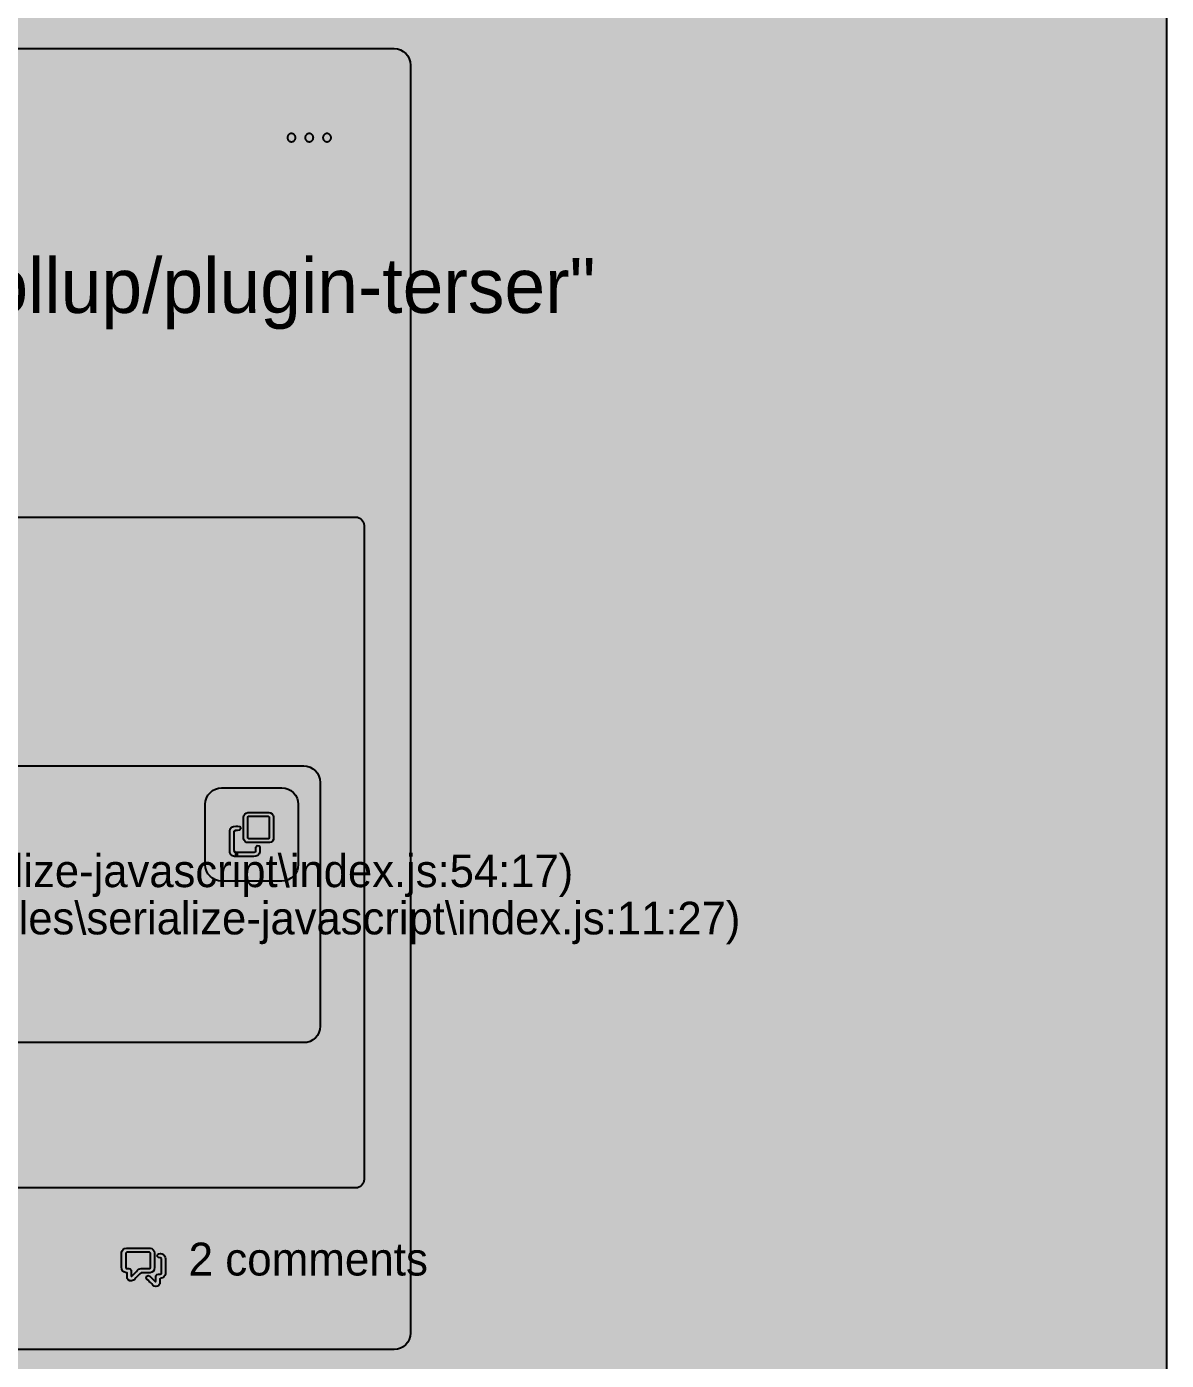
# Model space of a CAD drawing. Extents: x 0 to 2255, y 0 to 8703.
# Drawn here: x 863.8 to 1280, y 5514.1 to 6001 of the extents above; entities that cross this region are included whole.
import ezdxf

# ---------------------------------------------------------------- set-up
doc = ezdxf.new("R2010")
doc.units = 0

msp = doc.modelspace()

# ---------------------------------------------------------------- hatches: boundary and pattern name
at = {"true_color": 0x0d1117}
for points in [[(0, 8703), (1280, 8703), (1280, 0.44), (0, 0.44)], [(0, 8639), (1280, 8639), (1280, 0.44), (0, 0.44)], [(350, 5992.97), (998.03, 5992.97), (998.03, 5992.97), (999.2, 5992.85), (1000.33, 5992.51), (1001.36, 5991.96), (1002.27, 5991.21), (1003.02, 5990.3), (1003.57, 5989.26), (1003.92, 5988.14), (1004.03, 5986.97), (1004.03, 5524.11), (1004.03, 5524.11), (1003.92, 5522.94), (1003.57, 5521.81), (1003.02, 5520.78), (1002.27, 5519.87), (1001.36, 5519.12), (1000.33, 5518.57), (999.2, 5518.22), (998.03, 5518.11), (350, 5518.11), (350, 5518.11), (348.83, 5518.22), (347.7, 5518.57), (346.67, 5519.12), (345.76, 5519.87), (345.01, 5520.78), (344.46, 5521.81), (344.12, 5522.94), (344, 5524.11), (344, 5986.97), (344, 5986.97), (344.12, 5988.14), (344.46, 5989.26), (345.01, 5990.3), (345.76, 5991.21), (346.67, 5991.96), (347.7, 5992.51), (348.83, 5992.85), (350, 5992.97)]]:
    msp.add_hatch(color=256, dxfattribs=at).paths.add_polyline_path(points, flags=0)
at = {"true_color": 0x010409}
msp.add_hatch(color=256, dxfattribs=at).paths.add_polyline_path([(0, 8639), (1280, 8639), (1280, 0.44), (0, 0.44)], flags=0)
at = {"true_color": 0x9198a1}
h = msp.add_hatch(color=256, dxfattribs=at)
h.paths.add_polyline_path([(967.03, 5958.97), (967.18, 5958.98), (967.32, 5959), (967.47, 5959.03), (967.61, 5959.08), (967.74, 5959.15), (967.86, 5959.22), (967.98, 5959.31), (968.09, 5959.41), (968.19, 5959.52), (968.28, 5959.64), (968.35, 5959.76), (968.42, 5959.89), (968.47, 5960.03), (968.5, 5960.18), (968.52, 5960.32), (968.53, 5960.47), (968.52, 5960.62), (968.5, 5960.76), (968.47, 5960.9), (968.42, 5961.04), (968.35, 5961.18), (968.28, 5961.3), (968.19, 5961.42), (968.09, 5961.53), (967.98, 5961.63), (967.86, 5961.72), (967.74, 5961.79), (967.61, 5961.85), (967.47, 5961.9), (967.32, 5961.94), (967.18, 5961.96), (967.03, 5961.97), (966.88, 5961.96), (966.74, 5961.94), (966.6, 5961.9), (966.46, 5961.85), (966.32, 5961.79), (966.2, 5961.72), (966.08, 5961.63), (965.97, 5961.53), (965.87, 5961.42), (965.78, 5961.3), (965.71, 5961.18), (965.65, 5961.04), (965.6, 5960.9), (965.56, 5960.76), (965.54, 5960.62), (965.53, 5960.47), (965.54, 5960.32), (965.56, 5960.18), (965.6, 5960.03), (965.65, 5959.89), (965.71, 5959.76), (965.78, 5959.64), (965.87, 5959.52), (965.97, 5959.41), (966.08, 5959.31), (966.2, 5959.22), (966.32, 5959.15), (966.46, 5959.08), (966.6, 5959.03), (966.74, 5959), (966.88, 5958.98), (967.03, 5958.97)], flags=0)
h.paths.add_polyline_path([(960.53, 5958.97), (960.68, 5958.98), (960.82, 5959), (960.97, 5959.03), (961.11, 5959.08), (961.24, 5959.15), (961.36, 5959.22), (961.48, 5959.31), (961.59, 5959.41), (961.69, 5959.52), (961.78, 5959.64), (961.85, 5959.76), (961.92, 5959.89), (961.97, 5960.03), (962, 5960.18), (962.02, 5960.32), (962.03, 5960.47), (962.02, 5960.62), (962, 5960.76), (961.97, 5960.9), (961.92, 5961.04), (961.85, 5961.18), (961.78, 5961.3), (961.69, 5961.42), (961.59, 5961.53), (961.48, 5961.63), (961.36, 5961.72), (961.24, 5961.79), (961.11, 5961.85), (960.97, 5961.9), (960.82, 5961.94), (960.68, 5961.96), (960.53, 5961.97), (960.38, 5961.96), (960.24, 5961.94), (960.1, 5961.9), (959.96, 5961.85), (959.82, 5961.79), (959.7, 5961.72), (959.58, 5961.63), (959.47, 5961.53), (959.37, 5961.42), (959.28, 5961.3), (959.21, 5961.18), (959.15, 5961.04), (959.1, 5960.9), (959.06, 5960.76), (959.04, 5960.62), (959.03, 5960.47), (959.04, 5960.32), (959.06, 5960.18), (959.1, 5960.03), (959.15, 5959.89), (959.21, 5959.76), (959.28, 5959.64), (959.37, 5959.52), (959.47, 5959.41), (959.58, 5959.31), (959.7, 5959.22), (959.82, 5959.15), (959.96, 5959.08), (960.1, 5959.03), (960.24, 5959), (960.38, 5958.98), (960.53, 5958.97)], flags=0)
h.paths.add_polyline_path([(973.53, 5958.97), (973.68, 5958.98), (973.82, 5959), (973.97, 5959.03), (974.11, 5959.08), (974.24, 5959.15), (974.36, 5959.22), (974.48, 5959.31), (974.59, 5959.41), (974.69, 5959.52), (974.78, 5959.64), (974.85, 5959.76), (974.92, 5959.89), (974.97, 5960.03), (975, 5960.18), (975.02, 5960.32), (975.03, 5960.47), (975.02, 5960.62), (975, 5960.76), (974.97, 5960.9), (974.92, 5961.04), (974.85, 5961.18), (974.78, 5961.3), (974.69, 5961.42), (974.59, 5961.53), (974.48, 5961.63), (974.36, 5961.72), (974.24, 5961.79), (974.11, 5961.85), (973.97, 5961.9), (973.82, 5961.94), (973.68, 5961.96), (973.53, 5961.97), (973.38, 5961.96), (973.24, 5961.94), (973.1, 5961.9), (972.96, 5961.85), (972.82, 5961.79), (972.7, 5961.72), (972.58, 5961.63), (972.47, 5961.53), (972.37, 5961.42), (972.28, 5961.3), (972.21, 5961.18), (972.15, 5961.04), (972.1, 5960.9), (972.06, 5960.76), (972.04, 5960.62), (972.03, 5960.47), (972.04, 5960.32), (972.06, 5960.18), (972.1, 5960.03), (972.15, 5959.89), (972.21, 5959.76), (972.28, 5959.64), (972.37, 5959.52), (972.47, 5959.41), (972.58, 5959.31), (972.7, 5959.22), (972.82, 5959.15), (972.96, 5959.08), (973.1, 5959.03), (973.24, 5959), (973.38, 5958.98), (973.53, 5958.97)], flags=0)
at = {"true_color": 0x151b23}
for points in [[(364, 5821.97), (984.03, 5821.97), (984.03, 5821.97), (984.62, 5821.91), (985.18, 5821.74), (985.7, 5821.46), (986.15, 5821.09), (986.53, 5820.64), (986.8, 5820.12), (986.97, 5819.55), (987.03, 5818.97), (987.03, 5580.11), (987.03, 5580.11), (986.97, 5579.52), (986.8, 5578.96), (986.53, 5578.44), (986.15, 5577.99), (985.7, 5577.61), (985.18, 5577.34), (984.62, 5577.17), (984.03, 5577.11), (364, 5577.11), (364, 5577.11), (363.41, 5577.17), (362.85, 5577.34), (362.33, 5577.61), (361.88, 5577.99), (361.51, 5578.44), (361.23, 5578.96), (361.06, 5579.52), (361, 5580.11), (361, 5818.97), (361, 5818.97), (361.06, 5819.55), (361.23, 5820.12), (361.51, 5820.64), (361.88, 5821.09), (362.33, 5821.46), (362.85, 5821.74), (363.41, 5821.91), (364, 5821.97)], [(383, 5731.11), (965.03, 5731.11), (965.03, 5731.11), (966.2, 5730.99), (967.33, 5730.65), (968.36, 5730.1), (969.27, 5729.35), (970.02, 5728.44), (970.57, 5727.41), (970.92, 5726.28), (971.03, 5725.11), (971.03, 5636.11), (971.03, 5636.11), (970.92, 5634.94), (970.57, 5633.81), (970.02, 5632.78), (969.27, 5631.87), (968.36, 5631.12), (967.33, 5630.57), (966.2, 5630.22), (965.03, 5630.11), (383, 5630.11), (383, 5630.11), (381.83, 5630.22), (380.7, 5630.57), (379.67, 5631.12), (378.76, 5631.87), (378.01, 5632.78), (377.46, 5633.81), (377.12, 5634.94), (377, 5636.11), (377, 5725.11), (377, 5725.11), (377.12, 5726.28), (377.46, 5727.41), (378.01, 5728.44), (378.76, 5729.35), (379.67, 5730.1), (380.7, 5730.65), (381.83, 5730.99), (383, 5731.11)]]:
    msp.add_hatch(color=256, dxfattribs=at).paths.add_polyline_path(points, flags=0)
at = {"true_color": 0x212830}
msp.add_hatch(color=256, dxfattribs=at).paths.add_polyline_path([(935.03, 5723.11), (957.03, 5723.11), (957.03, 5723.11), (958.2, 5722.99), (959.33, 5722.65), (960.36, 5722.1), (961.27, 5721.35), (962.02, 5720.44), (962.57, 5719.41), (962.92, 5718.28), (963.03, 5717.11), (963.03, 5695.11), (963.03, 5695.11), (962.92, 5693.94), (962.57, 5692.81), (962.02, 5691.78), (961.27, 5690.87), (960.36, 5690.12), (959.33, 5689.57), (958.2, 5689.22), (957.03, 5689.11), (935.03, 5689.11), (935.03, 5689.11), (933.86, 5689.22), (932.74, 5689.57), (931.7, 5690.12), (930.79, 5690.87), (930.04, 5691.78), (929.49, 5692.81), (929.15, 5693.94), (929.03, 5695.11), (929.03, 5717.11), (929.03, 5717.11), (929.15, 5718.28), (929.49, 5719.41), (930.04, 5720.44), (930.79, 5721.35), (931.7, 5722.1), (932.74, 5722.65), (933.86, 5722.99), (935.03, 5723.11)], flags=0)
at = {"true_color": 0x9198a1}
h = msp.add_hatch(color=256, dxfattribs=at)
h.paths.add_polyline_path([(943.03, 5712.36), (943.15, 5712.99), (943.48, 5713.53), (943.98, 5713.92), (944.59, 5714.1), (945.24, 5714.11), (945.88, 5714.11), (946.52, 5714.11), (947.16, 5714.11), (947.8, 5714.11), (948.44, 5714.11), (949.08, 5714.11), (949.72, 5714.11), (950.36, 5714.11), (951, 5714.11), (951.64, 5714.11), (952.28, 5714.11), (952.91, 5713.99), (953.45, 5713.66), (953.84, 5713.16), (954.02, 5712.55), (954.03, 5711.91), (954.03, 5711.27), (954.03, 5710.62), (954.03, 5709.98), (954.03, 5709.34), (954.03, 5708.7), (954.03, 5708.06), (954.03, 5707.42), (954.03, 5706.78), (954.03, 5706.14), (954.03, 5705.5), (954.03, 5704.86), (953.92, 5704.23), (953.58, 5703.69), (953.08, 5703.3), (952.47, 5703.12), (951.83, 5703.11), (951.19, 5703.11), (950.55, 5703.11), (949.91, 5703.11), (949.27, 5703.11), (948.62, 5703.11), (947.98, 5703.11), (947.34, 5703.11), (946.7, 5703.11), (946.06, 5703.11), (945.42, 5703.11), (944.78, 5703.11), (944.15, 5703.22), (943.61, 5703.56), (943.22, 5704.06), (943.04, 5704.67), (943.03, 5705.31), (943.03, 5705.95), (943.03, 5706.59), (943.03, 5707.23), (943.03, 5707.88), (943.03, 5708.52), (943.03, 5709.16), (943.03, 5709.8), (943.03, 5710.44), (943.03, 5711.08), (943.03, 5711.72), (943.03, 5712.36)], flags=0)
h.paths.add_polyline_path([(944.78, 5712.61), (944.53, 5712.26), (944.53, 5711.77), (944.53, 5711.27), (944.53, 5710.78), (944.53, 5710.29), (944.53, 5709.79), (944.53, 5709.3), (944.53, 5708.81), (944.53, 5708.31), (944.53, 5707.82), (944.53, 5707.33), (944.53, 5706.83), (944.53, 5706.34), (944.53, 5705.85), (944.53, 5705.35), (944.53, 5704.86), (944.88, 5704.61), (945.38, 5704.61), (945.87, 5704.61), (946.36, 5704.61), (946.86, 5704.61), (947.35, 5704.61), (947.84, 5704.61), (948.33, 5704.61), (948.83, 5704.61), (949.32, 5704.61), (949.81, 5704.61), (950.31, 5704.61), (950.8, 5704.61), (951.29, 5704.61), (951.79, 5704.61), (952.28, 5704.61), (952.53, 5704.96), (952.53, 5705.45), (952.53, 5705.95), (952.53, 5706.44), (952.53, 5706.93), (952.53, 5707.43), (952.53, 5707.92), (952.53, 5708.41), (952.53, 5708.91), (952.53, 5709.4), (952.53, 5709.89), (952.53, 5710.39), (952.53, 5710.88), (952.53, 5711.37), (952.53, 5711.87), (952.53, 5712.36), (952.18, 5712.61), (951.69, 5712.61), (951.19, 5712.61), (950.7, 5712.61), (950.21, 5712.61), (949.71, 5712.61), (949.22, 5712.61), (948.73, 5712.61), (948.23, 5712.61), (947.74, 5712.61), (947.25, 5712.61), (946.75, 5712.61), (946.26, 5712.61), (945.77, 5712.61), (945.27, 5712.61), (944.78, 5712.61)], flags=0)
msp.add_hatch(color=256, dxfattribs=at).paths.add_polyline_path([(938.03, 5707.36), (938.2, 5708.12), (938.69, 5708.72), (939.39, 5709.06), (940.17, 5709.11), (940.95, 5709.11), (941.71, 5708.98), (942.03, 5708.3), (941.61, 5707.68), (940.84, 5707.61), (940.05, 5707.61), (939.53, 5707.24), (939.53, 5706.46), (939.53, 5705.67), (939.53, 5704.89), (939.53, 5704.11), (939.53, 5703.32), (939.53, 5702.54), (939.53, 5701.76), (939.53, 5700.97), (939.53, 5700.19), (939.84, 5699.61), (940.63, 5699.61), (941.41, 5699.61), (942.19, 5699.61), (942.98, 5699.61), (943.76, 5699.61), (944.54, 5699.61), (945.33, 5699.61), (946.11, 5699.61), (946.89, 5699.61), (947.53, 5699.86), (947.53, 5700.65), (947.53, 5701.43), (947.97, 5702.04), (948.71, 5701.97), (949.03, 5701.3), (949.03, 5700.51), (949.03, 5699.73), (948.8, 5698.99), (948.27, 5698.42), (947.55, 5698.13), (946.77, 5698.11), (945.98, 5698.11), (945.2, 5698.11), (944.42, 5698.11), (943.63, 5698.11), (942.85, 5698.11), (942.07, 5698.11), (941.28, 5698.11), (940.5, 5698.11), (939.72, 5698.11), (938.97, 5698.31), (938.38, 5698.82), (938.06, 5699.53), (938.03, 5700.31), (938.03, 5701.09), (938.03, 5701.88), (938.03, 5702.66), (938.03, 5703.44), (938.03, 5704.23), (938.03, 5705.01), (938.03, 5705.79), (938.03, 5706.58), (938.03, 5707.36)], flags=0)
h = msp.add_hatch(color=256, dxfattribs=at)
h.paths.add_polyline_path([(900.27, 5555.11), (900.93, 5555.11), (901.6, 5555.11), (902.26, 5555.11), (902.92, 5555.11), (903.59, 5555.11), (904.25, 5555.11), (904.92, 5555.11), (905.58, 5555.11), (906.25, 5555.11), (906.91, 5555.11), (907.58, 5555.11), (908.24, 5555.11), (908.91, 5555.1), (909.54, 5554.93), (910.07, 5554.53), (910.41, 5553.96), (910.52, 5553.31), (910.52, 5552.64), (910.52, 5551.98), (910.52, 5551.31), (910.52, 5550.65), (910.52, 5549.98), (910.52, 5549.32), (910.52, 5548.65), (910.52, 5547.99), (910.43, 5547.33), (910.12, 5546.75), (909.61, 5546.33), (908.98, 5546.12), (908.32, 5546.11), (907.65, 5546.11), (906.99, 5546.11), (906.33, 5546.11), (905.66, 5546.11), (905.17, 5545.7), (904.7, 5545.23), (904.23, 5544.76), (903.76, 5544.29), (903.29, 5543.82), (902.8, 5543.37), (902.18, 5543.13), (901.53, 5543.18), (900.96, 5543.52), (900.6, 5544.07), (900.52, 5544.73), (900.52, 5545.39), (900.52, 5546.06), (899.91, 5546.15), (899.3, 5546.4), (898.83, 5546.86), (898.56, 5547.47), (898.52, 5548.13), (898.52, 5548.8), (898.52, 5549.46), (898.52, 5550.13), (898.52, 5550.79), (898.52, 5551.45), (898.52, 5552.12), (898.52, 5552.78), (898.52, 5553.45), (898.68, 5554.09), (899.06, 5554.63), (899.62, 5554.98), (900.27, 5555.11)], flags=0)
h.paths.add_polyline_path([(900.02, 5553.36), (900.02, 5552.84), (900.02, 5552.32), (900.02, 5551.79), (900.02, 5551.27), (900.02, 5550.75), (900.02, 5550.23), (900.02, 5549.71), (900.02, 5549.19), (900.02, 5548.67), (900.02, 5548.14), (900.12, 5547.66), (900.63, 5547.61), (901.15, 5547.61), (901.65, 5547.5), (901.97, 5547.1), (902.02, 5546.59), (902.02, 5546.07), (902.02, 5545.54), (902.02, 5545.02), (902.13, 5544.79), (902.5, 5545.16), (902.87, 5545.53), (903.24, 5545.89), (903.61, 5546.26), (903.98, 5546.63), (904.35, 5547), (904.72, 5547.37), (905.17, 5547.6), (905.69, 5547.61), (906.21, 5547.61), (906.73, 5547.61), (907.26, 5547.61), (907.78, 5547.61), (908.3, 5547.61), (908.82, 5547.62), (909.02, 5548.04), (909.02, 5548.56), (909.02, 5549.09), (909.02, 5549.61), (909.02, 5550.13), (909.02, 5550.65), (909.02, 5551.17), (909.02, 5551.69), (909.02, 5552.22), (909.02, 5552.74), (909.02, 5553.26), (908.74, 5553.61), (908.22, 5553.61), (907.7, 5553.61), (907.17, 5553.61), (906.65, 5553.61), (906.13, 5553.61), (905.61, 5553.61), (905.09, 5553.61), (904.57, 5553.61), (904.04, 5553.61), (903.52, 5553.61), (903, 5553.61), (902.48, 5553.61), (901.96, 5553.61), (901.44, 5553.61), (900.92, 5553.61), (900.39, 5553.61), (900.02, 5553.36)], flags=0)
h.paths.add_polyline_path([(913.02, 5551.36), (912.55, 5551.61), (911.95, 5551.68), (911.55, 5552.12), (911.6, 5552.71), (912.07, 5553.08), (912.67, 5553.11), (913.28, 5553.03), (913.82, 5552.76), (914.23, 5552.31), (914.47, 5551.76), (914.52, 5551.15), (914.52, 5550.54), (914.52, 5549.93), (914.52, 5549.32), (914.52, 5548.71), (914.52, 5548.1), (914.52, 5547.49), (914.52, 5546.88), (914.52, 5546.27), (914.5, 5545.66), (914.33, 5545.08), (913.97, 5544.59), (913.47, 5544.26), (912.88, 5544.11), (912.52, 5543.86), (912.52, 5543.25), (912.52, 5542.64), (912.42, 5542.05), (912.09, 5541.54), (911.58, 5541.21), (910.98, 5541.11), (910.4, 5541.27), (909.92, 5541.64), (909.49, 5542.07), (909.06, 5542.51), (908.63, 5542.94), (908.2, 5543.37), (907.77, 5543.8), (907.5, 5544.33), (907.7, 5544.89), (908.24, 5545.13), (908.79, 5544.9), (909.22, 5544.47), (909.65, 5544.04), (910.08, 5543.61), (910.51, 5543.17), (910.94, 5542.74), (911.02, 5543.17), (911.02, 5543.78), (911.02, 5544.39), (911.03, 5545), (911.36, 5545.49), (911.95, 5545.61), (912.56, 5545.61), (913.02, 5545.87), (913.02, 5546.48), (913.02, 5547.09), (913.02, 5547.7), (913.02, 5548.31), (913.02, 5548.92), (913.02, 5549.53), (913.02, 5550.14), (913.02, 5550.75), (913.02, 5551.36)], flags=0)

# ---------------------------------------------------------------- linework, layer by layer
at = {"true_color": 0x0d1117}
for points in [[(0, 8703), (1280, 8703), (1280, 0.44), (0, 0.44)], [(0, 8639), (1280, 8639), (1280, 0.44), (0, 0.44)]]:
    msp.add_lwpolyline(points, close=True, dxfattribs=at)
at = {"true_color": 0x010409}
msp.add_lwpolyline([(0, 8639), (1280, 8639), (1280, 0.44), (0, 0.44)], close=True, dxfattribs=at)
at = {"true_color": 0x3d444d}
msp.add_lwpolyline([(350, 5992.97), (998.03, 5992.97), (998.03, 5992.97), (999.2, 5992.85), (1000.33, 5992.51), (1001.36, 5991.96), (1002.27, 5991.21), (1003.02, 5990.3), (1003.57, 5989.26), (1003.92, 5988.14), (1004.03, 5986.97), (1004.03, 5524.11), (1004.03, 5524.11), (1003.92, 5522.94), (1003.57, 5521.81), (1003.02, 5520.78), (1002.27, 5519.87), (1001.36, 5519.12), (1000.33, 5518.57), (999.2, 5518.22), (998.03, 5518.11), (350, 5518.11)], dxfattribs=at)
at = {"true_color": 0x9198a1}
for points in [[(960.53, 5958.97), (960.68, 5958.98), (960.82, 5959), (960.97, 5959.03), (961.11, 5959.08), (961.24, 5959.15), (961.36, 5959.22), (961.48, 5959.31), (961.59, 5959.41), (961.69, 5959.52), (961.78, 5959.64), (961.85, 5959.76), (961.92, 5959.89), (961.97, 5960.03), (962, 5960.18), (962.02, 5960.32), (962.03, 5960.47), (962.02, 5960.62), (962, 5960.76), (961.97, 5960.9), (961.92, 5961.04), (961.85, 5961.18), (961.78, 5961.3), (961.69, 5961.42), (961.59, 5961.53), (961.48, 5961.63), (961.36, 5961.72), (961.24, 5961.79), (961.11, 5961.85), (960.97, 5961.9), (960.82, 5961.94), (960.68, 5961.96), (960.53, 5961.97), (960.38, 5961.96), (960.24, 5961.94), (960.1, 5961.9), (959.96, 5961.85), (959.82, 5961.79), (959.7, 5961.72), (959.58, 5961.63), (959.47, 5961.53), (959.37, 5961.42), (959.28, 5961.3), (959.21, 5961.18), (959.15, 5961.04), (959.1, 5960.9), (959.06, 5960.76), (959.04, 5960.62), (959.03, 5960.47), (959.04, 5960.32), (959.06, 5960.18), (959.1, 5960.03), (959.15, 5959.89), (959.21, 5959.76), (959.28, 5959.64), (959.37, 5959.52), (959.47, 5959.41), (959.58, 5959.31), (959.7, 5959.22), (959.82, 5959.15), (959.96, 5959.08), (960.1, 5959.03), (960.24, 5959), (960.38, 5958.98), (960.53, 5958.97)], [(967.03, 5958.97), (967.18, 5958.98), (967.32, 5959), (967.47, 5959.03), (967.61, 5959.08), (967.74, 5959.15), (967.86, 5959.22), (967.98, 5959.31), (968.09, 5959.41), (968.19, 5959.52), (968.28, 5959.64), (968.35, 5959.76), (968.42, 5959.89), (968.47, 5960.03), (968.5, 5960.18), (968.52, 5960.32), (968.53, 5960.47), (968.52, 5960.62), (968.5, 5960.76), (968.47, 5960.9), (968.42, 5961.04), (968.35, 5961.18), (968.28, 5961.3), (968.19, 5961.42), (968.09, 5961.53), (967.98, 5961.63), (967.86, 5961.72), (967.74, 5961.79), (967.61, 5961.85), (967.47, 5961.9), (967.32, 5961.94), (967.18, 5961.96), (967.03, 5961.97), (966.88, 5961.96), (966.74, 5961.94), (966.6, 5961.9), (966.46, 5961.85), (966.32, 5961.79), (966.2, 5961.72), (966.08, 5961.63), (965.97, 5961.53), (965.87, 5961.42), (965.78, 5961.3), (965.71, 5961.18), (965.65, 5961.04), (965.6, 5960.9), (965.56, 5960.76), (965.54, 5960.62), (965.53, 5960.47), (965.54, 5960.32), (965.56, 5960.18), (965.6, 5960.03), (965.65, 5959.89), (965.71, 5959.76), (965.78, 5959.64), (965.87, 5959.52), (965.97, 5959.41), (966.08, 5959.31), (966.2, 5959.22), (966.32, 5959.15), (966.46, 5959.08), (966.6, 5959.03), (966.74, 5959), (966.88, 5958.98), (967.03, 5958.97)], [(973.53, 5958.97), (973.68, 5958.98), (973.82, 5959), (973.97, 5959.03), (974.11, 5959.08), (974.24, 5959.15), (974.36, 5959.22), (974.48, 5959.31), (974.59, 5959.41), (974.69, 5959.52), (974.78, 5959.64), (974.85, 5959.76), (974.92, 5959.89), (974.97, 5960.03), (975, 5960.18), (975.02, 5960.32), (975.03, 5960.47), (975.02, 5960.62), (975, 5960.76), (974.97, 5960.9), (974.92, 5961.04), (974.85, 5961.18), (974.78, 5961.3), (974.69, 5961.42), (974.59, 5961.53), (974.48, 5961.63), (974.36, 5961.72), (974.24, 5961.79), (974.11, 5961.85), (973.97, 5961.9), (973.82, 5961.94), (973.68, 5961.96), (973.53, 5961.97), (973.38, 5961.96), (973.24, 5961.94), (973.1, 5961.9), (972.96, 5961.85), (972.82, 5961.79), (972.7, 5961.72), (972.58, 5961.63), (972.47, 5961.53), (972.37, 5961.42), (972.28, 5961.3), (972.21, 5961.18), (972.15, 5961.04), (972.1, 5960.9), (972.06, 5960.76), (972.04, 5960.62), (972.03, 5960.47), (972.04, 5960.32), (972.06, 5960.18), (972.1, 5960.03), (972.15, 5959.89), (972.21, 5959.76), (972.28, 5959.64), (972.37, 5959.52), (972.47, 5959.41), (972.58, 5959.31), (972.7, 5959.22), (972.82, 5959.15), (972.96, 5959.08), (973.1, 5959.03), (973.24, 5959), (973.38, 5958.98), (973.53, 5958.97)], [(943.03, 5712.36), (943.15, 5712.99), (943.48, 5713.53), (943.98, 5713.92), (944.59, 5714.1), (945.24, 5714.11), (945.88, 5714.11), (946.52, 5714.11), (947.16, 5714.11), (947.8, 5714.11), (948.44, 5714.11), (949.08, 5714.11), (949.72, 5714.11), (950.36, 5714.11), (951, 5714.11), (951.64, 5714.11), (952.28, 5714.11), (952.91, 5713.99), (953.45, 5713.66), (953.84, 5713.16), (954.02, 5712.55), (954.03, 5711.91), (954.03, 5711.27), (954.03, 5710.62), (954.03, 5709.98), (954.03, 5709.34), (954.03, 5708.7), (954.03, 5708.06), (954.03, 5707.42), (954.03, 5706.78), (954.03, 5706.14), (954.03, 5705.5), (954.03, 5704.86), (953.92, 5704.23), (953.58, 5703.69), (953.08, 5703.3), (952.47, 5703.12), (951.83, 5703.11), (951.19, 5703.11), (950.55, 5703.11), (949.91, 5703.11), (949.27, 5703.11), (948.62, 5703.11), (947.98, 5703.11), (947.34, 5703.11), (946.7, 5703.11), (946.06, 5703.11), (945.42, 5703.11), (944.78, 5703.11), (944.15, 5703.22), (943.61, 5703.56), (943.22, 5704.06), (943.04, 5704.67), (943.03, 5705.31), (943.03, 5705.95), (943.03, 5706.59), (943.03, 5707.23), (943.03, 5707.88), (943.03, 5708.52), (943.03, 5709.16), (943.03, 5709.8), (943.03, 5710.44), (943.03, 5711.08), (943.03, 5711.72), (943.03, 5712.36)], [(944.78, 5712.61), (944.53, 5712.26), (944.53, 5711.77), (944.53, 5711.27), (944.53, 5710.78), (944.53, 5710.29), (944.53, 5709.79), (944.53, 5709.3), (944.53, 5708.81), (944.53, 5708.31), (944.53, 5707.82), (944.53, 5707.33), (944.53, 5706.83), (944.53, 5706.34), (944.53, 5705.85), (944.53, 5705.35), (944.53, 5704.86), (944.88, 5704.61), (945.38, 5704.61), (945.87, 5704.61), (946.36, 5704.61), (946.86, 5704.61), (947.35, 5704.61), (947.84, 5704.61), (948.33, 5704.61), (948.83, 5704.61), (949.32, 5704.61), (949.81, 5704.61), (950.31, 5704.61), (950.8, 5704.61), (951.29, 5704.61), (951.79, 5704.61), (952.28, 5704.61), (952.53, 5704.96), (952.53, 5705.45), (952.53, 5705.95), (952.53, 5706.44), (952.53, 5706.93), (952.53, 5707.43), (952.53, 5707.92), (952.53, 5708.41), (952.53, 5708.91), (952.53, 5709.4), (952.53, 5709.89), (952.53, 5710.39), (952.53, 5710.88), (952.53, 5711.37), (952.53, 5711.87), (952.53, 5712.36), (952.18, 5712.61), (951.69, 5712.61), (951.19, 5712.61), (950.7, 5712.61), (950.21, 5712.61), (949.71, 5712.61), (949.22, 5712.61), (948.73, 5712.61), (948.23, 5712.61), (947.74, 5712.61), (947.25, 5712.61), (946.75, 5712.61), (946.26, 5712.61), (945.77, 5712.61), (945.27, 5712.61), (944.78, 5712.61)], [(938.03, 5707.36), (938.2, 5708.12), (938.69, 5708.72), (939.39, 5709.06), (940.17, 5709.11), (940.95, 5709.11), (941.71, 5708.98), (942.03, 5708.3), (941.61, 5707.68), (940.84, 5707.61), (940.05, 5707.61), (939.53, 5707.24), (939.53, 5706.46), (939.53, 5705.67), (939.53, 5704.89), (939.53, 5704.11), (939.53, 5703.32), (939.53, 5702.54), (939.53, 5701.76), (939.53, 5700.97), (939.53, 5700.19), (939.84, 5699.61), (940.63, 5699.61), (941.41, 5699.61), (942.19, 5699.61), (942.98, 5699.61), (943.76, 5699.61), (944.54, 5699.61), (945.33, 5699.61), (946.11, 5699.61), (946.89, 5699.61), (947.53, 5699.86), (947.53, 5700.65), (947.53, 5701.43), (947.97, 5702.04), (948.71, 5701.97), (949.03, 5701.3), (949.03, 5700.51), (949.03, 5699.73), (948.8, 5698.99), (948.27, 5698.42), (947.55, 5698.13), (946.77, 5698.11), (945.98, 5698.11), (945.2, 5698.11), (944.42, 5698.11), (943.63, 5698.11), (942.85, 5698.11), (942.07, 5698.11), (941.28, 5698.11), (940.5, 5698.11), (939.72, 5698.11), (938.97, 5698.31), (938.38, 5698.82), (938.06, 5699.53), (938.03, 5700.31), (938.03, 5701.09), (938.03, 5701.88), (938.03, 5702.66), (938.03, 5703.44), (938.03, 5704.23), (938.03, 5705.01), (938.03, 5705.79), (938.03, 5706.58), (938.03, 5707.36)], [(900.27, 5555.11), (900.93, 5555.11), (901.6, 5555.11), (902.26, 5555.11), (902.92, 5555.11), (903.59, 5555.11), (904.25, 5555.11), (904.92, 5555.11), (905.58, 5555.11), (906.25, 5555.11), (906.91, 5555.11), (907.58, 5555.11), (908.24, 5555.11), (908.91, 5555.1), (909.54, 5554.93), (910.07, 5554.53), (910.41, 5553.96), (910.52, 5553.31), (910.52, 5552.64), (910.52, 5551.98), (910.52, 5551.31), (910.52, 5550.65), (910.52, 5549.98), (910.52, 5549.32), (910.52, 5548.65), (910.52, 5547.99), (910.43, 5547.33), (910.12, 5546.75), (909.61, 5546.33), (908.98, 5546.12), (908.32, 5546.11), (907.65, 5546.11), (906.99, 5546.11), (906.33, 5546.11), (905.66, 5546.11), (905.17, 5545.7), (904.7, 5545.23), (904.23, 5544.76), (903.76, 5544.29), (903.29, 5543.82), (902.8, 5543.37), (902.18, 5543.13), (901.53, 5543.18), (900.96, 5543.52), (900.6, 5544.07), (900.52, 5544.73), (900.52, 5545.39), (900.52, 5546.06), (899.91, 5546.15), (899.3, 5546.4), (898.83, 5546.86), (898.56, 5547.47), (898.52, 5548.13), (898.52, 5548.8), (898.52, 5549.46), (898.52, 5550.13), (898.52, 5550.79), (898.52, 5551.45), (898.52, 5552.12), (898.52, 5552.78), (898.52, 5553.45), (898.68, 5554.09), (899.06, 5554.63), (899.62, 5554.98), (900.27, 5555.11)], [(900.02, 5553.36), (900.02, 5552.84), (900.02, 5552.32), (900.02, 5551.79), (900.02, 5551.27), (900.02, 5550.75), (900.02, 5550.23), (900.02, 5549.71), (900.02, 5549.19), (900.02, 5548.67), (900.02, 5548.14), (900.12, 5547.66), (900.63, 5547.61), (901.15, 5547.61), (901.65, 5547.5), (901.97, 5547.1), (902.02, 5546.59), (902.02, 5546.07), (902.02, 5545.54), (902.02, 5545.02), (902.13, 5544.79), (902.5, 5545.16), (902.87, 5545.53), (903.24, 5545.89), (903.61, 5546.26), (903.98, 5546.63), (904.35, 5547), (904.72, 5547.37), (905.17, 5547.6), (905.69, 5547.61), (906.21, 5547.61), (906.73, 5547.61), (907.26, 5547.61), (907.78, 5547.61), (908.3, 5547.61), (908.82, 5547.62), (909.02, 5548.04), (909.02, 5548.56), (909.02, 5549.09), (909.02, 5549.61), (909.02, 5550.13), (909.02, 5550.65), (909.02, 5551.17), (909.02, 5551.69), (909.02, 5552.22), (909.02, 5552.74), (909.02, 5553.26), (908.74, 5553.61), (908.22, 5553.61), (907.7, 5553.61), (907.17, 5553.61), (906.65, 5553.61), (906.13, 5553.61), (905.61, 5553.61), (905.09, 5553.61), (904.57, 5553.61), (904.04, 5553.61), (903.52, 5553.61), (903, 5553.61), (902.48, 5553.61), (901.96, 5553.61), (901.44, 5553.61), (900.92, 5553.61), (900.39, 5553.61), (900.02, 5553.36)], [(913.02, 5551.36), (912.55, 5551.61), (911.95, 5551.68), (911.55, 5552.12), (911.6, 5552.71), (912.07, 5553.08), (912.67, 5553.11), (913.28, 5553.03), (913.82, 5552.76), (914.23, 5552.31), (914.47, 5551.76), (914.52, 5551.15), (914.52, 5550.54), (914.52, 5549.93), (914.52, 5549.32), (914.52, 5548.71), (914.52, 5548.1), (914.52, 5547.49), (914.52, 5546.88), (914.52, 5546.27), (914.5, 5545.66), (914.33, 5545.08), (913.97, 5544.59), (913.47, 5544.26), (912.88, 5544.11), (912.52, 5543.86), (912.52, 5543.25), (912.52, 5542.64), (912.42, 5542.05), (912.09, 5541.54), (911.58, 5541.21), (910.98, 5541.11), (910.4, 5541.27), (909.92, 5541.64), (909.49, 5542.07), (909.06, 5542.51), (908.63, 5542.94), (908.2, 5543.37), (907.77, 5543.8), (907.5, 5544.33), (907.7, 5544.89), (908.24, 5545.13), (908.79, 5544.9), (909.22, 5544.47), (909.65, 5544.04), (910.08, 5543.61), (910.51, 5543.17), (910.94, 5542.74), (911.02, 5543.17), (911.02, 5543.78), (911.02, 5544.39), (911.03, 5545), (911.36, 5545.49), (911.95, 5545.61), (912.56, 5545.61), (913.02, 5545.87), (913.02, 5546.48), (913.02, 5547.09), (913.02, 5547.7), (913.02, 5548.31), (913.02, 5548.92), (913.02, 5549.53), (913.02, 5550.14), (913.02, 5550.75), (913.02, 5551.36)]]:
    msp.add_lwpolyline(points, close=True, dxfattribs=at)
at = {"true_color": 0x151b23}
for points in [[(364, 5821.97), (984.03, 5821.97), (984.03, 5821.97), (984.62, 5821.91), (985.18, 5821.74), (985.7, 5821.46), (986.15, 5821.09), (986.53, 5820.64), (986.8, 5820.12), (986.97, 5819.55), (987.03, 5818.97), (987.03, 5580.11), (987.03, 5580.11), (986.97, 5579.52), (986.8, 5578.96), (986.53, 5578.44), (986.15, 5577.99), (985.7, 5577.61), (985.18, 5577.34), (984.62, 5577.17), (984.03, 5577.11), (364, 5577.11)], [(383, 5731.11), (965.03, 5731.11), (965.03, 5731.11), (966.2, 5730.99), (967.33, 5730.65), (968.36, 5730.1), (969.27, 5729.35), (970.02, 5728.44), (970.57, 5727.41), (970.92, 5726.28), (971.03, 5725.11), (971.03, 5636.11), (971.03, 5636.11), (970.92, 5634.94), (970.57, 5633.81), (970.02, 5632.78), (969.27, 5631.87), (968.36, 5631.12), (967.33, 5630.57), (966.2, 5630.22), (965.03, 5630.11), (383, 5630.11)]]:
    msp.add_lwpolyline(points, dxfattribs=at)
at = {"true_color": 0x3d444d}
msp.add_lwpolyline([(935.03, 5723.11), (957.03, 5723.11), (957.03, 5723.11), (958.2, 5722.99), (959.33, 5722.65), (960.36, 5722.1), (961.27, 5721.35), (962.02, 5720.44), (962.57, 5719.41), (962.92, 5718.28), (963.03, 5717.11), (963.03, 5695.11), (963.03, 5695.11), (962.92, 5693.94), (962.57, 5692.81), (962.02, 5691.78), (961.27, 5690.87), (960.36, 5690.12), (959.33, 5689.57), (958.2, 5689.22), (957.03, 5689.11), (935.03, 5689.11), (935.03, 5689.11), (933.86, 5689.22), (932.74, 5689.57), (931.7, 5690.12), (930.79, 5690.87), (930.04, 5691.78), (929.49, 5692.81), (929.15, 5693.94), (929.03, 5695.11), (929.03, 5717.11), (929.03, 5717.11), (929.15, 5718.28), (929.49, 5719.41), (930.04, 5720.44), (930.79, 5721.35), (931.7, 5722.1), (932.74, 5722.65), (933.86, 5722.99), (935.03, 5723.11)], close=True, dxfattribs=at)

# ---------------------------------------------------------------- texts
at = {"true_color": 0xf0f6fc}
for s, height, p in [('Revert "Bump serialize-javascript and @rollup/plugin-terser"', 20, (361, 5896.47)), ('      at generateUID (D:\\a\\_work\\1\\s\\src\\native\\node_modules\\serialize-javascript\\index.js:54:17)', 11.9, (393, 5686.88)), ('      at Object.<anonymous> (D:\\a\\_work\\1\\s\\src\\native\\node_modules\\serialize-javascript\\index.js:11:27)', 11.9, (393, 5669.63))]:
    msp.add_text(s, height=height, dxfattribs=at).set_placement(p)
at = {"true_color": 0x9198a1}
msp.add_text(' 2 comments', height=12, dxfattribs=at).set_placement((918.52, 5545.11))

doc.saveas('drawing.dxf')
